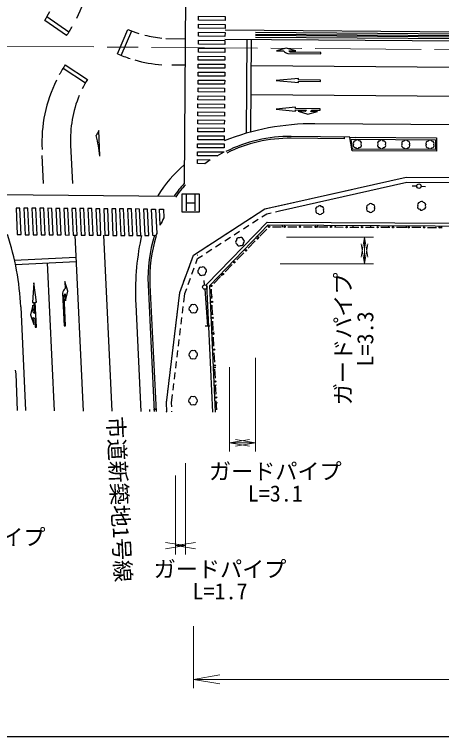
# Model space of a CAD drawing. Units: millimetres, scale not verified. Extents: x 40000 to 680000, y 20000 to 380000.
# Drawn here: x 210936 to 259218, y 205000 to 286624 of the extents above; entities that cross this region are included whole.
import ezdxf
from ezdxf.enums import TextEntityAlignment as Align

# ---------------------------------------------------------------- set-up
doc = ezdxf.new("R2010")
doc.units = ezdxf.units.MM
doc.header["$LTSCALE"] = 1000
doc.linetypes.add('CHAIN', pattern=[18.5, 12, -1.5, 3.5, -1.5])
for name, color, linetype, lineweight in [('M-BGD', 7, 'Continuous', 25), ('M-BGD-EXST', 7, 'Continuous', 25), ('M-BMK', 2, 'CHAIN', 13), ('M-STR-HTXT', 7, 'Continuous', 13), ('M-STR-STRC', 7, 'Continuous', 25), ('M-STR-STRD', 7, 'Continuous', 25), ('M-TTL-BAND', 7, 'Continuous', 25)]:
    doc.layers.add(name, color=color, linetype=linetype, lineweight=lineweight)
doc.layers.add('M-BMK-HTXT', color=7, linetype='Continuous')
doc.styles.add('ＭＳ ゴシック', font='')
doc.styles.get('ＭＳ ゴシック').set_extended_font_data('MS Gothic')

# ---------------------------------------------------------------- blocks, each defined once
blk = doc.blocks.new('open_arrow')
at = {"color": 0, "linetype": 'Continuous', "lineweight": -2}
blk.add_lwpolyline([(7.5, 1.25), (0, 0), (7.5, -1.25)], dxfattribs=at)

msp = doc.modelspace()

# ---------------------------------------------------------------- linework, layer by layer
at = {"layer": 'M-BGD'}
for p, q in [((248241, 272551), (242228, 272628)), ((248842, 272743), (242231, 272828)), ((248241, 272551), (248244, 272751)), ((239245, 264639), (249041, 266846)), ((231168, 259408), (239245, 264639)), ((238564, 264198), (239245, 264639)), ((239245, 264639), (239767, 264755)), ((240255, 264863), (240776, 264979)), ((237515, 263519), (238145, 263926)), ((238911, 263744), (239469, 264105)), ((239469, 264105), (239940, 264210)), ((240428, 264318), (240899, 264422)), ((236466, 262839), (237095, 263247)), ((237862, 263064), (238492, 263472)), ((239487, 263156), (264118, 263026)), ((235417, 262160), (236046, 262567)), ((235764, 261705), (236393, 262113)), ((236813, 262385), (237442, 262793)), ((238674, 261558), (239453, 262359)), ((240090, 262627), (241094, 262623)), ((241204, 262817), (241203, 262567)), ((241844, 262620), (242847, 262616)), ((243204, 262807), (243203, 262557)), ((243597, 262613), (244601, 262609)), ((245204, 262797), (245203, 262547)), ((245351, 262606), (246355, 262602)), ((247105, 262600), (248108, 262596)), ((247204, 262786), (247203, 262536)), ((248858, 262593), (249862, 262589)), ((249204, 262776), (249203, 262526)), ((250612, 262586), (251616, 262582)), ((251204, 262766), (251203, 262516)), ((252366, 262579), (253369, 262575)), ((253204, 262756), (253203, 262506)), ((254119, 262573), (255123, 262569)), ((255204, 262745), (255202, 262495)), ((255873, 262566), (256877, 262562)), ((257204, 262735), (257202, 262485)), ((257627, 262559), (258631, 262555)), ((259204, 262725), (259202, 262475)), ((233318, 260801), (233948, 261208)), ((234368, 261480), (234997, 261888)), ((234715, 261026), (235344, 261434)), ((238407, 261568), (238587, 261394)), ((232269, 260121), (232899, 260529)), ((233665, 260346), (234295, 260754)), ((237371, 260219), (238151, 261020)), ((231168, 259408), (231849, 259849)), ((232616, 259667), (233246, 260075)), ((236068, 258879), (236848, 259681)), ((237015, 260133), (237194, 259959)), ((229642, 255198), (231168, 259408)), ((230916, 258713), (231168, 259408)), ((231431, 258459), (231639, 259034)), ((231639, 259034), (232197, 259395)), ((230490, 257538), (230746, 258243)), ((231005, 257284), (231260, 257989)), ((234766, 257540), (235545, 258342)), ((235623, 258697), (235802, 258523)), ((234231, 257261), (234410, 257087)), ((230064, 256363), (230320, 257068)), ((230578, 256109), (230834, 256814)), ((233463, 256201), (234243, 257003)), ((226045, 256051), (226742, 241732)), ((226245, 256061), (226942, 241731)), ((229642, 255198), (229894, 255893)), ((230200, 255065), (230408, 255639)), ((232474, 255556), (232761, 251387)), ((233262, 254508), (233218, 255558)), ((228122, 242735), (229642, 255198)), ((229593, 254798), (229642, 255198)), ((230082, 254099), (230200, 255065)), ((233072, 254719), (233321, 254730)), ((229442, 253558), (229533, 254302)), ((229290, 252317), (229381, 253061)), ((229931, 252858), (230021, 253603)), ((233340, 252708), (233295, 253758)), ((229779, 251618), (229870, 252362)), ((233164, 252721), (233414, 252733)), ((229139, 251076), (229230, 251820)), ((233010, 251404), (232511, 251370)), ((233417, 250909), (233372, 251959)), ((229628, 250377), (229719, 251121)), ((233256, 250723), (233506, 250735)), ((228988, 249835), (229078, 250580)), ((229477, 249136), (229567, 249881)), ((233494, 249110), (233449, 250160)), ((228836, 248594), (228927, 249339)), ((229325, 247895), (229416, 248640)), ((233349, 248725), (233599, 248737)), ((233571, 247311), (233526, 248361)), ((228685, 247354), (228776, 248098)), ((229174, 246654), (229265, 247399)), ((228534, 246113), (228624, 246857)), ((233441, 246727), (233691, 246739)), ((233648, 245512), (233603, 246561)), ((229023, 245414), (229113, 246158)), ((228382, 244872), (228473, 245616)), ((228871, 244173), (228962, 244917)), ((228231, 243631), (228322, 244376)), ((233534, 244730), (233783, 244741)), ((233725, 243712), (233680, 244762)), ((228693, 242711), (228811, 243677)), ((228122, 242735), (228170, 243135)), ((228139, 242276), (228122, 242735)), ((228159, 241727), (228122, 242735)), ((228709, 242276), (228693, 242711)), ((233626, 242732), (233876, 242743)), ((233802, 241913), (233757, 242963)), ((226244, 241736), (226235, 241978)), ((226736, 241908), (226730, 242063)), ((226936, 241914), (226929, 242097)), ((228071, 241722), (228159, 241727)), ((228160, 241722), (228158, 241777)), ((228730, 241717), (228728, 241776))]:
    msp.add_line(p, q, dxfattribs=at)
for points in [[(248850, 272696), (249474, 272735), (258641, 272665), (258629, 271165), (249096, 271208)], [(248983, 272504), (249479, 272535), (258539, 272466), (258531, 271365), (249165, 271408)]]:
    msp.add_lwpolyline(points, close=True, dxfattribs=at)
for points in [[(240776, 264979), (255218, 268242), (265015, 268176)], [(240902, 264423), (255280, 267672), (265011, 267606)], [(233356, 241683), (232690, 256146), (239487, 263156)], [(233675, 241680), (233012, 256004), (239626, 262825), (264782, 262697), (273232, 262644), (273262, 259889)], [(211036, 246402), (211079, 246006), (211257, 241848)]]:
    msp.add_lwpolyline(points, dxfattribs=at)
for centre, radius in [((239715, 262628), 75), ((241469, 262621), 75), ((243222, 262615), 75), ((244976, 262608), 75), ((246730, 262601), 75), ((248483, 262594), 75), ((250237, 262588), 75), ((251991, 262581), 75), ((253744, 262574), 75), ((255498, 262567), 75), ((257252, 262560), 75), ((259006, 262554), 75), ((238412, 261289), 75), ((237110, 259950), 75), ((231640, 259415), 10), ((235807, 258611), 75), ((234504, 257271), 75), ((233202, 255932), 75), ((233279, 254133), 75), ((233356, 252334), 75), ((233433, 250535), 75), ((233510, 248735), 75), ((233587, 246936), 75), ((233664, 245137), 75), ((233741, 243338), 75)]:
    msp.add_circle(centre, radius, dxfattribs=at)
for radius, start, end in [(16000, 89.26739, 116.65989), (15800, 89.26739, 116.65989), (16000, 138.13449, 144.58367), (15800, 138.13449, 144.58367), (16000, 162.40643, 182.7865), (15800, 162.40643, 182.7865)]:
    msp.add_arc((242026, 256829), radius, start, end, dxfattribs=at)
at = {"layer": 'M-BGD-EXST'}
for p, q in [((256413, 267214), (255913, 267207)), ((256913, 267207), (257412, 267187)), ((229861, 266320), (229861, 264320)), ((231861, 266320), (229861, 266320)), ((230361, 266220), (230361, 264420)), ((231361, 264420), (231361, 266220)), ((231861, 264320), (231861, 266320)), ((230361, 265320), (231361, 265320)), ((229861, 264320), (231861, 264320)), ((232435, 256055), (232393, 256553)), ((232469, 255556), (232495, 255056))]:
    msp.add_line(p, q, dxfattribs=at)
for centre in [(256663, 267217), (232456, 255805)]:
    msp.add_circle(centre, 250, dxfattribs=at)
for centre, start, end in [((249477, 271829), 149.75643, 269.75643), ((249478, 272079), 89.75643, 209.75643), ((249695, 272203), 29.75643, 149.75643), ((249910, 271827), 269.75643, 29.75643), ((249911, 272077), 329.75643, 89.75643), ((252217, 271817), 149.75643, 269.75643), ((252218, 272067), 89.75643, 209.75643), ((252435, 272191), 29.75643, 149.75643), ((252650, 271816), 269.75643, 29.75643), ((252651, 272066), 329.75643, 89.75643), ((254958, 271806), 149.75643, 269.75643), ((254959, 272056), 89.75643, 209.75643), ((255176, 272180), 29.75643, 149.75643), ((255391, 271804), 269.75643, 29.75643), ((255392, 272054), 329.75643, 89.75643), ((257698, 271794), 149.75643, 269.75643), ((257699, 272044), 89.75643, 209.75643), ((257916, 272168), 29.75643, 149.75643), ((258131, 271792), 269.75643, 29.75643), ((258132, 272042), 329.75643, 89.75643), ((249693, 271703), 209.75643, 329.75643), ((252433, 271692), 209.75643, 329.75643), ((255174, 271680), 209.75643, 329.75643), ((257914, 271668), 209.75643, 329.75643), ((256739, 265106), 92.40561, 212.40561), ((256951, 265240), 32.40561, 152.40561), ((257172, 265124), 332.40561, 92.40561), ((245231, 264622), 92.40561, 212.40561), ((245242, 264373), 152.40561, 272.40561), ((245442, 264756), 32.40561, 152.40561), ((245664, 264640), 332.40561, 92.40561), ((245674, 264391), 272.40561, 32.40561), ((250985, 264864), 92.40561, 212.40561), ((250996, 264614), 152.40561, 272.40561), ((251196, 264998), 32.40561, 152.40561), ((251418, 264882), 332.40561, 92.40561), ((251429, 264632), 272.40561, 32.40561), ((256750, 264856), 152.40561, 272.40561), ((256972, 264740), 212.40561, 332.40561), ((257183, 264874), 272.40561, 32.40561), ((245463, 264257), 212.40561, 332.40561), ((251217, 264498), 212.40561, 332.40561), ((236278, 261137), 67.94161, 187.94161), ((236526, 261172), 7.94161, 127.94161), ((236680, 260974), 307.94161, 67.94161), ((236184, 260905), 127.94161, 247.94161), ((236338, 260708), 187.94161, 307.94161), ((236586, 260743), 247.94161, 7.94161), ((232005, 257805), 67.94161, 187.94161), ((232253, 257840), 7.94161, 127.94161), ((231911, 257574), 127.94161, 247.94161), ((232065, 257377), 187.94161, 307.94161), ((232312, 257411), 247.94161, 7.94161), ((232406, 257643), 307.94161, 67.94161), ((230912, 253359), 119.80861, 239.80861), ((231036, 253142), 179.80861, 299.80861), ((231038, 253575), 59.80861, 179.80861), ((231286, 253141), 239.80861, 359.80861), ((231288, 253574), 359.80861, 119.80861), ((231412, 253357), 299.80861, 59.80861), ((230894, 248162), 119.80861, 239.80861), ((231020, 248378), 59.80861, 179.80861), ((231270, 248377), 359.80861, 119.80861), ((231394, 248160), 299.80861, 59.80861), ((231019, 247945), 179.80861, 299.80861), ((231269, 247944), 239.80861, 359.80861), ((231003, 243181), 59.80861, 179.80861), ((231253, 243180), 359.80861, 119.80861), ((230877, 242965), 119.80861, 239.80861), ((231001, 242748), 179.80861, 299.80861), ((231251, 242747), 239.80861, 359.80861), ((231377, 242963), 299.80861, 59.80861)]:
    msp.add_arc(centre, 250, start, end, dxfattribs=at)
at = {"layer": 'M-BMK'}
msp.add_line((170926, 283328), (269422, 282576), dxfattribs=at)
at = {"layer": 'M-STR-HTXT'}
for p, q in [((241700, 261451), (251507, 261451)), ((250507, 258440), (250507, 261451)), ((240965, 258440), (251507, 258440)), ((238169, 247805), (238169, 237216)), ((235258, 246739), (235258, 237216)), ((235258, 238216), (238169, 238216)), ((230260, 235884), (230260, 225578)), ((229150, 234495), (229150, 225578)), ((229150, 226578), (230260, 226578)), ((231168, 217470), (231168, 210466)), ((231168, 211466), (343593, 211466))]:
    msp.add_line(p, q, dxfattribs=at)
at = {"layer": 'M-STR-STRC'}
for p, q in [((230329, 296143), (230111, 267507)), ((216824, 284230), (214364, 285949)), ((217076, 284603), (214594, 286337)), ((231752, 285961), (231755, 286411)), ((234751, 285938), (231752, 285961)), ((231755, 286411), (234754, 286388)), ((234754, 286388), (234751, 285938)), ((222596, 282164), (223771, 284925)), ((231745, 285061), (231748, 285511)), ((234744, 285038), (231745, 285061)), ((231748, 285511), (234748, 285488)), ((234748, 285488), (234744, 285038)), ((223013, 281994), (224188, 284756)), ((231738, 284161), (231741, 284611)), ((234737, 284138), (231738, 284161)), ((231741, 284611), (234741, 284588)), ((234741, 284588), (234737, 284138)), ((303103, 284320), (234743, 284841)), ((228058, 283892), (230236, 283875)), ((231731, 283261), (231735, 283711)), ((234730, 283238), (231731, 283261)), ((231735, 283711), (234734, 283688)), ((234734, 283688), (234730, 283238)), ((234735, 283841), (267765, 283589)), ((237154, 273195), (237235, 283822)), ((237655, 273335), (237735, 283818)), ((231724, 282361), (231728, 282811)), ((231728, 282811), (234727, 282788)), ((234727, 282788), (234724, 282338)), ((241663, 282813), (240561, 282522)), ((240561, 282522), (241361, 282516)), ((242761, 282505), (241663, 282813)), ((241961, 282511), (242761, 282505)), ((231717, 281461), (231721, 281911)), ((231721, 281911), (234720, 281888)), ((234724, 282338), (231724, 282361)), ((234720, 281888), (234717, 281438)), ((241858, 282212), (245558, 282184)), ((245559, 282334), (242109, 282360)), ((245558, 282184), (245559, 282334)), ((216681, 280938), (219186, 279285)), ((230213, 280876), (228741, 280887)), ((231710, 280561), (231714, 281011)), ((231714, 281011), (234713, 280988)), ((234717, 281438), (231717, 281461)), ((234713, 280988), (234710, 280538)), ((267742, 280589), (237712, 280818)), ((216439, 280558), (218957, 278897)), ((231704, 279661), (231707, 280111)), ((231707, 280111), (234706, 280088)), ((234710, 280538), (231710, 280561)), ((234706, 280088), (234703, 279638)), ((231697, 278761), (231700, 279211)), ((231700, 279211), (234700, 279188)), ((234703, 279638), (231704, 279661)), ((234700, 279188), (234696, 278738)), ((243037, 279378), (240535, 279172)), ((240535, 279172), (243033, 278928)), ((243036, 279228), (243037, 279378)), ((245535, 279209), (243036, 279228)), ((245534, 279059), (245535, 279209)), ((234696, 278738), (231697, 278761)), ((243033, 278928), (243034, 279078)), ((243034, 279078), (245534, 279059)), ((231690, 277861), (231693, 278311)), ((234689, 277838), (231690, 277861)), ((231693, 278311), (234693, 278288)), ((234693, 278288), (234689, 277838)), ((237687, 277568), (267717, 277339)), ((231683, 276961), (231686, 277411)), ((234682, 276938), (231683, 276961)), ((231686, 277411), (234686, 277388)), ((234686, 277388), (234682, 276938)), ((231676, 276061), (231680, 276511)), ((234675, 276038), (231676, 276061)), ((231680, 276511), (234679, 276488)), ((234679, 276488), (234675, 276038)), ((242712, 276128), (240510, 275920)), ((240510, 275920), (242708, 275678)), ((242711, 275978), (242712, 276128)), ((245511, 275956), (242711, 275978)), ((245510, 275806), (245511, 275956)), ((231669, 275161), (231673, 275611)), ((234669, 275138), (231669, 275161)), ((231673, 275611), (234672, 275588)), ((234672, 275588), (234669, 275138)), ((242708, 275678), (242710, 275828)), ((242710, 275828), (243960, 275818)), ((243808, 275669), (243008, 275675)), ((243008, 275675), (244106, 275367)), ((244106, 275367), (245208, 275659)), ((245208, 275659), (244408, 275665)), ((244560, 275814), (245510, 275806)), ((231662, 274261), (231666, 274711)), ((234662, 274238), (231662, 274261)), ((231666, 274711), (234665, 274688)), ((234665, 274688), (234662, 274238)), ((326747, 273639), (244884, 274263)), ((220596, 270649), (220460, 273520)), ((231656, 273361), (231659, 273811)), ((231659, 273811), (234658, 273788)), ((234658, 273788), (234655, 273338)), ((231649, 272461), (231652, 272911)), ((231652, 272911), (234651, 272888)), ((234655, 273338), (231656, 273361)), ((234651, 272888), (234648, 272438)), ((217285, 271862), (217492, 267502)), ((231642, 271561), (231645, 272011)), ((231645, 272011), (234645, 271988)), ((234648, 272438), (231649, 272461)), ((234645, 271988), (234641, 271538)), ((231635, 270661), (231638, 271111)), ((231638, 271111), (234638, 271088)), ((234641, 271538), (231642, 271561)), ((233841, 270644), (234638, 271088)), ((214237, 267527), (214087, 270679)), ((231628, 269761), (231632, 270211)), ((231632, 270211), (233069, 270200)), ((233841, 270644), (231635, 270661)), ((233069, 270200), (232448, 269755)), ((232448, 269755), (231628, 269761)), ((206707, 266271), (228987, 266101)), ((211113, 264738), (211255, 261736)), ((211563, 264734), (211113, 264738)), ((211706, 261733), (211563, 264734)), ((212014, 264731), (212156, 261730)), ((212465, 264727), (212014, 264731)), ((212607, 261726), (212465, 264727)), ((212916, 264724), (213058, 261723)), ((213366, 264720), (212916, 264724)), ((213508, 261719), (213366, 264720)), ((213817, 264717), (213959, 261716)), ((214268, 264714), (213817, 264717)), ((214410, 261712), (214268, 264714)), ((214718, 264710), (214861, 261709)), ((215169, 264707), (214718, 264710)), ((215311, 261705), (215169, 264707)), ((215620, 264703), (215762, 261702)), ((216070, 264700), (215620, 264703)), ((216213, 261699), (216070, 264700)), ((216521, 264696), (216663, 261695)), ((216972, 264693), (216521, 264696)), ((217114, 261692), (216972, 264693)), ((217422, 264689), (217565, 261688)), ((217873, 264686), (217422, 264689)), ((218015, 261685), (217873, 264686)), ((218324, 264683), (218466, 261681)), ((218774, 264679), (218324, 264683)), ((218917, 261678), (218774, 264679)), ((219225, 264676), (219367, 261675)), ((219676, 264672), (219225, 264676)), ((219818, 261671), (219676, 264672)), ((220126, 264669), (220269, 261668)), ((220577, 264665), (220126, 264669)), ((220719, 261664), (220577, 264665)), ((221028, 264662), (221170, 261661)), ((221478, 264659), (221028, 264662)), ((221621, 261657), (221478, 264659)), ((221929, 264655), (222071, 261654)), ((222380, 264652), (221929, 264655)), ((222522, 261650), (222380, 264652)), ((222830, 264648), (222973, 261647)), ((223281, 264645), (222830, 264648)), ((223423, 261644), (223281, 264645)), ((223732, 264641), (223874, 261640)), ((224182, 264638), (223732, 264641)), ((224325, 261637), (224182, 264638)), ((224633, 264634), (224775, 261633)), ((225084, 264631), (224633, 264634)), ((225226, 261630), (225084, 264631)), ((225534, 264628), (225677, 261626)), ((225985, 264624), (225534, 264628)), ((226127, 261623), (225985, 264624)), ((226578, 261620), (226436, 264621)), ((226436, 264621), (226886, 264617)), ((226886, 264617), (227017, 261859)), ((227337, 264614), (227788, 264610)), ((227422, 262822), (227337, 264614)), ((227788, 264610), (227833, 263645)), ((211255, 261736), (211706, 261733)), ((212156, 261730), (212607, 261726)), ((213058, 261723), (213508, 261719)), ((213959, 261716), (214410, 261712)), ((214861, 261709), (215311, 261705)), ((215762, 261702), (216213, 261699)), ((216663, 261695), (217114, 261692)), ((217565, 261688), (218015, 261685)), ((217768, 261687), (218711, 241793)), ((218466, 261681), (218917, 261678)), ((219367, 261675), (219818, 261671)), ((220269, 261668), (220719, 261664)), ((221966, 241768), (221022, 261662)), ((221170, 261661), (221621, 261657)), ((222071, 261654), (222522, 261650)), ((222973, 261647), (223423, 261644)), ((223874, 261640), (224325, 261637)), ((224775, 261633), (225226, 261630)), ((225677, 261626), (226127, 261623)), ((226927, 261617), (226578, 261620)), ((210941, 258859), (217886, 259189)), ((211047, 258364), (217910, 258689)), ((215456, 241817), (214663, 258535)), ((216967, 255354), (216615, 256439)), ((216615, 256439), (216653, 255640)), ((213111, 256277), (212991, 254069)), ((213440, 254091), (213111, 256277)), ((216377, 255126), (216552, 251430)), ((216702, 251437), (216539, 254883)), ((216681, 255040), (216719, 254241)), ((216719, 254241), (216967, 255354)), ((212991, 254069), (213141, 254076)), ((213141, 254076), (213200, 252828)), ((213291, 254083), (213440, 254091)), ((213423, 251287), (213291, 254083)), ((211645, 253567), (212201, 241841)), ((213005, 253770), (212758, 252657)), ((213043, 252970), (213005, 253770)), ((224646, 253852), (225224, 241744)), ((212758, 252657), (213109, 251572)), ((213109, 251572), (213071, 252371)), ((213228, 252228), (213273, 251279)), ((216552, 251430), (216702, 251437)), ((213273, 251279), (213423, 251287))]:
    msp.add_line(p, q, dxfattribs=at)
for centre, radius, start, end in [((204528, 292822), 15000, 333.73836, 2.71516), ((203280, 292741), 13000, 328.49911, 333.54873), ((204528, 292822), 15000, 325.0567, 329.70317), ((228863, 296886), 13000, 246.94309, 252.62208), ((228863, 296886), 13000, 255.77285, 264.45351), ((242108, 283180), 1000, 221.64857, 255.54983), ((242383, 282778), 500, 212.31563, 236.81028), ((228863, 296886), 16000, 246.94309, 252.40446), ((230037, 272127), 16000, 146.58623, 151.26792), ((228863, 296886), 16000, 254.38681, 265.47301), ((230037, 272127), 16000, 153.84158, 182.71516), ((230270, 272493), 13000, 148.49911, 153.82632), ((230270, 272493), 13000, 157.44011, 182.71516), ((244582, 275035), 1000, 128.47437, 140.65154), ((244827, 275391), 500, 122.31563, 146.81028), ((244678, 247264), 27000, 89.56296, 111.80868), ((244792, 261817), 27000, 154.31288, 155.70917), ((204653, 269070), 16000, 5.56618, 13.93685), ((239917, 258279), 15000, 130.74286, 148.50648), ((241038, 256529), 15000, 151.68017, 155.19553), ((180181, 252075), 31500, 2.71516, 17.87695), ((254613, 255273), 30000, 168.43822, 182.71516), ((239917, 258279), 15000, 167.09564, 168.43822), ((241038, 256529), 15000, 159.18536, 160.17169), ((217357, 254930), 1000, 134.80077, 168.70204), ((216971, 254633), 500, 125.46784, 149.96249), ((212452, 252163), 1000, 41.62657, 53.80375), ((212821, 251938), 500, 35.46784, 59.96249)]:
    msp.add_arc(centre, radius, start, end, dxfattribs=at)
at = {"layer": 'M-STR-STRD'}
for p, q in [((238167, 284065), (267767, 283839)), ((238168, 284265), (267737, 284039)), ((303085, 283870), (238169, 284365)), ((303102, 284070), (238171, 284565))]:
    msp.add_line(p, q, dxfattribs=at)
at = {"layer": 'M-TTL-BAND'}
msp.add_line((40000, 205000), (579000, 205000), dxfattribs=at)

# ---------------------------------------------------------------- block references
at = {"layer": 'M-STR-HTXT', "xscale": 300, "yscale": 300}
for p, rotation in [((250507, 261451), 270), ((250507, 258440), 90), ((238169, 238216), 180), ((230260, 226578), 180)]:
    msp.add_blockref('open_arrow', p, dxfattribs=dict(at, rotation=rotation))
at = {"layer": 'M-STR-HTXT'}
for p, xscale, yscale in [((235258, 238216), 300, 300), ((229150, 226578), 300, 300), ((231168, 211466), 400, 400)]:
    msp.add_blockref('open_arrow', p, dxfattribs=dict(at, xscale=xscale, yscale=yscale))

# ---------------------------------------------------------------- texts
at = {"layer": 'M-BMK-HTXT', "style": 'ＭＳ ゴシック'}
msp.add_text('市道新築地1号線', height=1833, rotation=272.715, dxfattribs=at).set_placement((223725, 231863), align=Align.TOP_CENTER)
at = {"layer": 'M-STR-HTXT', "style": 'ＭＳ ゴシック'}
for s, p in [('ガードパイプ', (249557, 249950)), ('L=3.3', (252057, 249950))]:
    msp.add_text(s, height=1833, rotation=90, dxfattribs=at).set_placement(p, align=Align.BOTTOM_CENTER)
for s, p in [('ガードパイプ', (240425, 233512)), ('L=3.1', (240425, 231012)), ('ガードパイプ', (206950, 226072)), ('ガードパイプ', (234177, 222458)), ('L=1.7', (234177, 219958))]:
    msp.add_text(s, height=1833, dxfattribs=at).set_placement(p, align=Align.BOTTOM_CENTER)

doc.saveas('drawing.dxf')
